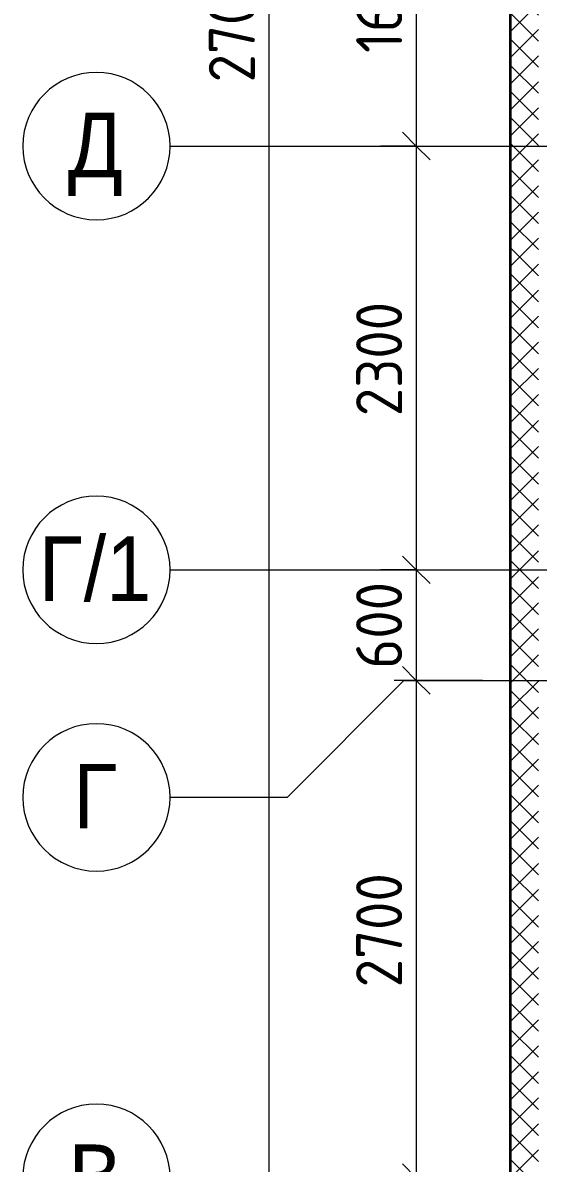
# Model space of a CAD drawing. Header units: millimetres. Extents: x -2911 to 191903, y -8553 to 29000.
# Drawn here: x -2911 to -112, y 7879 to 14069 of the extents above; entities that cross this region are included whole.
import ezdxf

# ---------------------------------------------------------------- set-up
doc = ezdxf.new("R2010")
doc.units = ezdxf.units.MM
for name, color, linetype, lineweight in [('A-ANNO-DIMS', 7, 'Continuous', 9), ('A-ANNO-DIMS-100', 7, 'Continuous', 9), ('A-WALL', 7, 'Continuous', 9), ('Оси', 7, 'Continuous', 9), ('Оси-1', 7, 'Continuous', 20)]:
    doc.layers.add(name, color=color, linetype=linetype, lineweight=lineweight)
doc.layers.add('A-WALL-FNSH-1', color=7, linetype='Continuous', lineweight=9, true_color=0x3c3c3c)
doc.layers.add('A-WALL-FNSH-2', color=7, linetype='Continuous', lineweight=13, true_color=0x3c3c3c)
doc.styles.add('Arial', font='arial.ttf', dxfattribs={"width": 0.9, "height": 350})
doc.styles.add('ISOCPEUR', font='isocpeur.ttf', dxfattribs={"width": 0.9, "height": 250})
doc.dimstyles.new('ISO-2_5_0_9К_БОЛЬШОЙ', dxfattribs={"dimscale": 304.8, "dimtxt": 248.995294, "dimasz": 0.492126, "dimexe": 0.393701, "dimexo": 0.984252, "dimgap": 0, "dimtad": 1, "dimdec": 0, "dimrnd": 10, "dimzin": 0, "dimdsep": 46, "dimtxsty": 'ISOCPEUR', "dimblk1": 'OBLIQUE', "dimblk2": 'OBLIQUE', "dimsah": 1, "dimcen": 0.09, "dimdle": 0.393701, "dimazin": 0, "dimtfac": 1, "dimtdec": 4, "dimtix": 1, "dimtmove": 0, "dimatfit": 3, "dimfxl": 1, "dimtvp": 1, "dimtolj": 1, "dimtzin": 0, "dimarcsym": 2})
doc.dimstyles.new('ISO-2_5_0_9К_БОЛЬШОЙ_1', dxfattribs={"dimscale": 304.8, "dimtxt": 248.995294, "dimasz": 0.492126, "dimexe": 0.393701, "dimexo": 0.984252, "dimgap": 0, "dimtad": 1, "dimdec": 0, "dimrnd": 10, "dimzin": 0, "dimdsep": 46, "dimtxsty": 'ISOCPEUR', "dimblk1": 'OBLIQUE', "dimblk2": 'OBLIQUE', "dimsah": 1, "dimcen": 0.09, "dimdle": 0.393701, "dimazin": 0, "dimtfac": 1, "dimtdec": 4, "dimtix": 1, "dimtmove": 2, "dimatfit": 3, "dimfxl": 1, "dimtvp": 1, "dimtolj": 1, "dimtzin": 0, "dimarcsym": 2})

# ---------------------------------------------------------------- blocks, each defined once
blk = doc.blocks.new('Ось сетки - D8-29747960-План потолков с обозначением видов отделки и геометрии 2 этажа в осях 1-12')
at = {"layer": 'Оси-1'}
for start, end in [(360, 180), (180, 360)]:
    blk.add_arc((0, 0), 4, start, end, dxfattribs=at)
blk = doc.blocks.new('DIMBLOCK17-План потолков с обозначением видов отделки и геометрии 2 этажа в осях 1-12')
at = {"layer": 'A-ANNO-DIMS-100', "lineweight": 20}
for p, q in [((-774.1, 15000), (-849.1, 15075)), ((-774.1, 15000), (-699.1, 14925)), ((-774.1, 13400), (-849.1, 13475)), ((-774.1, 13400), (-699.1, 13325))]:
    blk.add_line(p, q, dxfattribs=at)
at = {"layer": 'A-ANNO-DIMS-100'}
for p, q in [((-413.7, 15000), (-894.1, 15000)), ((-774.1, 15000), (-774.1, 13400)), ((-774.1, 15000), (-413.7, 15000)), ((-968.1, 13400), (-654.1, 13400)), ((-774.1, 13400), (-968.1, 13400))]:
    blk.add_line(p, q, dxfattribs=at)
at = {"layer": 'A-ANNO-DIMS-100', "color": 0, "insert": (-1100.7, 13905.5), "char_height": 250, "width": 706.764, "attachment_point": 1, "rotation": 90, "line_spacing_factor": 1.149209, "style": 'ISOCPEUR'}
blk.add_mtext('1600', dxfattribs=at)
blk = doc.blocks.new('_Oblique')
at = {"color": 0, "linetype": 'ByBlock', "lineweight": -2}
blk.add_line((-0.5, -0.5), (0.5, 0.5), dxfattribs=at)
blk = doc.blocks.new('DIMBLOCK18-План потолков с обозначением видов отделки и геометрии 2 этажа в осях 1-12')
at = {"layer": 'A-ANNO-DIMS-100', "lineweight": 20}
for p, q in [((-774.1, 11100), (-849.1, 11175)), ((-774.1, 11100), (-699.1, 11025)), ((-774.1, 10500), (-849.1, 10575)), ((-774.1, 10500), (-699.1, 10425))]:
    blk.add_line(p, q, dxfattribs=at)
at = {"layer": 'A-ANNO-DIMS-100'}
for p, q in [((-968.1, 11100), (-654.1, 11100)), ((-774.1, 11100), (-968.1, 11100)), ((-774.1, 11100), (-774.1, 10500)), ((-413.7, 10500), (-894.1, 10500)), ((-774.1, 10500), (-413.7, 10500))]:
    blk.add_line(p, q, dxfattribs=at)
at = {"layer": 'A-ANNO-DIMS-100', "color": 0, "insert": (-1100.7, 10563), "char_height": 250, "width": 568.858, "attachment_point": 1, "rotation": 90, "line_spacing_factor": 1.149209, "style": 'ISOCPEUR'}
blk.add_mtext('600', dxfattribs=at)
blk = doc.blocks.new('DIMBLOCK19-План потолков с обозначением видов отделки и геометрии 2 этажа в осях 1-12')
at = {"layer": 'A-ANNO-DIMS-100', "lineweight": 20}
for p, q in [((-774.1, 10500), (-849.1, 10575)), ((-774.1, 10500), (-699.1, 10425)), ((-774.1, 7800), (-849.1, 7875)), ((-774.1, 7800), (-699.1, 7725))]:
    blk.add_line(p, q, dxfattribs=at)
at = {"layer": 'A-ANNO-DIMS-100'}
for p, q in [((-413.7, 10500), (-894.1, 10500)), ((-774.1, 10500), (-774.1, 7800)), ((-774.1, 10500), (-413.7, 10500)), ((-968.1, 7800), (-654.1, 7800)), ((-774.1, 7800), (-968.1, 7800))]:
    blk.add_line(p, q, dxfattribs=at)
at = {"layer": 'A-ANNO-DIMS-100', "color": 0, "insert": (-1100.7, 8834), "char_height": 250, "width": 758.478, "attachment_point": 1, "rotation": 90, "line_spacing_factor": 1.149209, "style": 'ISOCPEUR'}
blk.add_mtext('2700', dxfattribs=at)
blk = doc.blocks.new('DIMBLOCK22-План потолков с обозначением видов отделки и геометрии 2 этажа в осях 1-12')
at = {"layer": 'A-ANNO-DIMS-100'}
for p, q in [((-1574.1, 27120), (-1574.1, -120)), ((-1768.1, 27000), (-1454.1, 27000)), ((-1574.1, 27000), (-1768.1, 27000)), ((-1768.1, 0), (-1454.1, 0)), ((-1574.1, 0), (-1768.1, 0))]:
    blk.add_line(p, q, dxfattribs=at)
at = {"layer": 'A-ANNO-DIMS-100', "lineweight": 20}
for p, q in [((-1574.1, 27000), (-1649.1, 27075)), ((-1574.1, 27000), (-1499.1, 26925)), ((-1574.1, 0), (-1649.1, 75)), ((-1574.1, 0), (-1499.1, -75))]:
    blk.add_line(p, q, dxfattribs=at)
at = {"layer": 'A-ANNO-DIMS-100', "color": 0, "insert": (-1900.7, 13745.8), "char_height": 250, "width": 948.097, "attachment_point": 1, "rotation": 90, "line_spacing_factor": 1.149209, "style": 'ISOCPEUR'}
blk.add_mtext('27000', dxfattribs=at)
blk = doc.blocks.new('DIMBLOCK51-План потолков с обозначением видов отделки и геометрии 2 этажа в осях 1-12')
at = {"layer": 'A-ANNO-DIMS-100'}
for p, q in [((-774.1, 13520), (-774.1, 10980)), ((-968.1, 13400), (-654.1, 13400)), ((-774.1, 13400), (-968.1, 13400)), ((-968.1, 11100), (-654.1, 11100)), ((-774.1, 11100), (-968.1, 11100))]:
    blk.add_line(p, q, dxfattribs=at)
at = {"layer": 'A-ANNO-DIMS-100', "lineweight": 20}
for p, q in [((-774.1, 13400), (-849.1, 13475)), ((-774.1, 13400), (-699.1, 13325)), ((-774.1, 11100), (-849.1, 11175)), ((-774.1, 11100), (-699.1, 11025))]:
    blk.add_line(p, q, dxfattribs=at)
at = {"layer": 'A-ANNO-DIMS-100', "color": 0, "insert": (-1100.7, 11934), "char_height": 250, "width": 758.478, "attachment_point": 1, "rotation": 90, "line_spacing_factor": 1.149209, "style": 'ISOCPEUR'}
blk.add_mtext('2300', dxfattribs=at)

msp = doc.modelspace()

# ---------------------------------------------------------------- hatches: boundary and pattern name
at = {"layer": 'A-WALL'}
h = msp.add_hatch(dxfattribs=at)
h.set_pattern_fill('FP_9', color=256, style=0, pattern_type=2)
h.set_pattern_definition([(45, (0, 0), (-70.7107, 70.7107), []), (135, (0, 0), (-70.7107, -70.7107), [])])
h.paths.add_polyline_path([(-110, -100), (-110, 15358), (-260, 15358), (-260, -100)])

# ---------------------------------------------------------------- linework, layer by layer
msp.add_line((-260, 15358), (-260, -100), dxfattribs=at)
at = {"layer": 'A-WALL-FNSH-1'}
msp.add_line((-268, 14823), (-268, -258), dxfattribs=at)
at = {"layer": 'A-WALL-FNSH-2'}
msp.add_line((-263, 14843), (-263, -253), dxfattribs=at)
at = {"layer": 'Оси'}
for p, q in [((-2111, 13400), (389, 13400)), ((-2111, 11100), (389, 11100)), ((-841, 10500), (-1476, 9865)), ((-841, 10500), (1659, 10500)), ((-1476, 9865), (-2111, 9865))]:
    msp.add_line(p, q, dxfattribs=at)

# ---------------------------------------------------------------- block references
at = {"layer": 'Оси-1', "xscale": 99.99999999999993, "yscale": 99.99999999999993, "zscale": 99.99999999999993, "rotation": 269.9999999999994}
for p in [(-2511, 13400), (-2511, 11100), (-2511, 9865), (-2511, 7800)]:
    msp.add_blockref('Ось сетки - D8-29747960-План потолков с обозначением видов отделки и геометрии 2 этажа в осях 1-12', p, dxfattribs=at)

# ---------------------------------------------------------------- texts
at = {"layer": 'Оси', "char_height": 350, "attachment_point": 1, "style": 'Arial'}
for s, insert, width in [('\\fArial|b0|i0|c204|p34|;\\W.9;Д', (-2666.5, 13581), 367.975), ('\\fArial|b0|i0|c204|p34|;\\W.9;Г', (-2824.4, 11281), 295.823), ('/1', (-2580.3, 11281), 454.557), ('\\fArial|b0|i0|c204|p34|;\\W.9;Г', (-2636.8, 10046), 295.823), ('\\fArial|b0|i0|c204|p34|;\\W.9;В', (-2663.8, 7981), 360.759)]:
    msp.add_mtext(s, dxfattribs=dict(at, insert=insert, width=width))

# ---------------------------------------------------------------- dimensions: what is measured, and where the dimension line sits
at = {"layer": 'A-ANNO-DIMS'}
dim = msp.add_linear_dim(base=(-1574.1, 0), p1=(-1468.1, 27000), p2=(-1468.1, 0), angle=90, dimstyle='ISO-2_5_0_9К_БОЛЬШОЙ_1', override={"dimpost": '<>', "dimfxl": 26999.999823}, dxfattribs=at)
dim.commit()
dim.dimension.update_dxf_attribs({"geometry": 'DIMBLOCK22-План потолков с обозначением видов отделки и геометрии 2 этажа в осях 1-12', "text_midpoint": (-1734.1, 14219.9), "dimtype": 160, "text_rotation": 90})
for base, p1, p2, override, picture, middle in [((-774.1, 13400), (-113.7, 15000), (-668.1, 13400), {"dimpost": '<>', "dimfxl": 1693.311643}, 'DIMBLOCK17-План потолков с обозначением видов отделки и геометрии 2 этажа в осях 1-12', (-899.1, 14200)), ((-774.1, 11100), (-668.1, 13400), (-668.1, 11100), {"dimpost": '<>', "dimfxl": 2299.999995}, 'DIMBLOCK51-План потолков с обозначением видов отделки и геометрии 2 этажа в осях 1-12', (-899.1, 12250)), ((-774.1, 10500), (-668.1, 11100), (-113.7, 10500), {"dimpost": '<>', "dimfxl": 816.88697}, 'DIMBLOCK18-План потолков с обозначением видов отделки и геометрии 2 этажа в осях 1-12', (-899.1, 10800)), ((-774.1, 7800), (-113.7, 10500), (-668.1, 7800), {"dimpost": '<>', "dimfxl": 2756.320794}, 'DIMBLOCK19-План потолков с обозначением видов отделки и геометрии 2 этажа в осях 1-12', (-899.1, 9150))]:
    dim = msp.add_linear_dim(base=base, p1=p1, p2=p2, angle=90, dimstyle='ISO-2_5_0_9К_БОЛЬШОЙ', override=override, dxfattribs=at)
    dim.commit()
    dim.dimension.update_dxf_attribs({"geometry": picture, "text_midpoint": middle})

doc.saveas('drawing.dxf')
